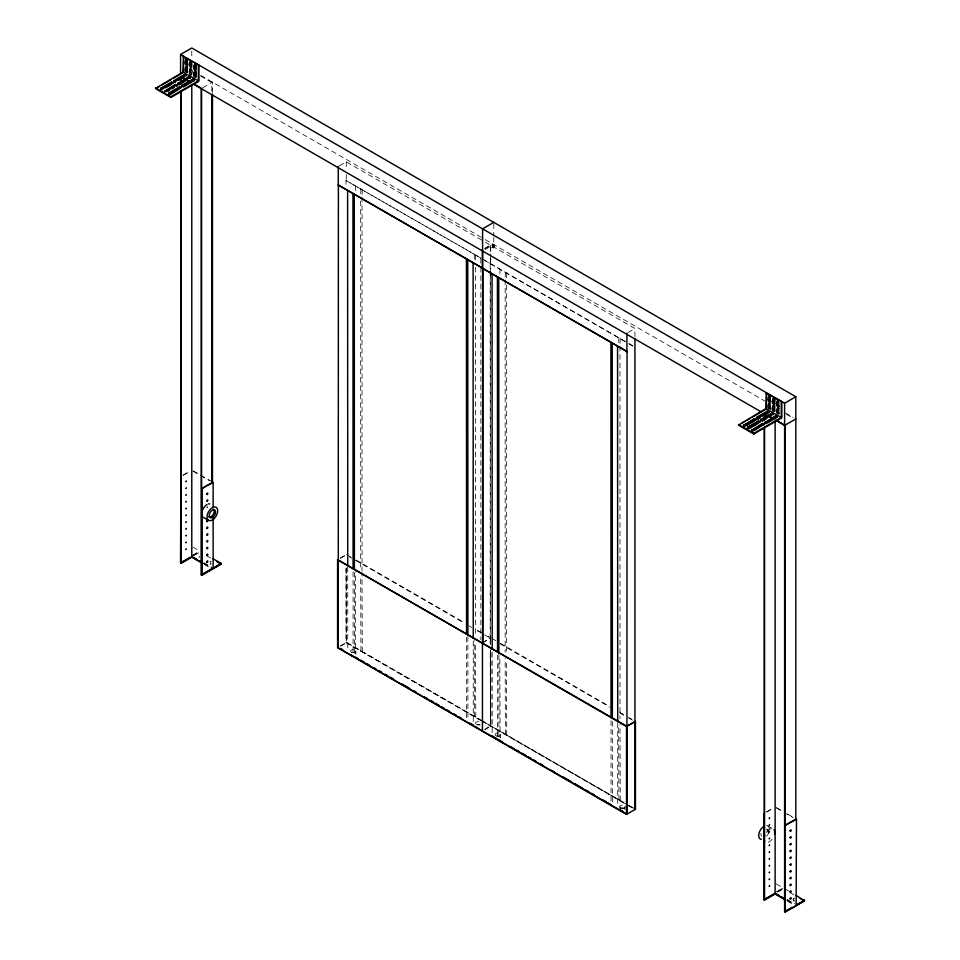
<?xml version="1.0" encoding="UTF-8"?>
<svg xmlns="http://www.w3.org/2000/svg" width="960" height="960" viewBox="0 0 960 960"><rect width="100%" height="100%" fill="white"/><g stroke="black" fill="none" stroke-linecap="round" stroke-linejoin="round"><path stroke-width="0.72" stroke-dasharray="4.8 3.6" d="M206.724 507.564L207.696 507.864L207.54 506.544M202.788 87.744L212.472 82.152L212.472 94.128M339.396 165.816L346.26 161.856L484.032 241.392M345.996 180.516L481.116 258.216L345.996 180.516L345.996 186.492M355.608 185.76L355.344 191.892M360.948 188.832L360.684 194.976M362.28 189.612L362.016 195.744M474.444 254.364L474.18 261.996M484.74 248.412L490.464 245.112L490.464 253.644M485.004 248.568L490.728 245.268L634.932 328.512L634.932 337.056M491.7 244.86L492.996 244.104L492.996 246.576L491.7 247.32L491.7 244.86L493.308 245.784L494.604 245.028L494.604 247.5L493.308 248.244L491.7 247.32M485.064 249.612L493.8 244.572M475.776 255.132L475.512 261.264M484.356 260.388L490.464 263.616L490.464 255.072M490.464 272.892L490.728 263.76L625.584 341.628M500.076 269.16L499.812 275.304M505.416 272.244L505.152 278.376M506.748 273.012L506.484 279.156M183.048 475.104L189.276 471.504M183.3 475.332L189.348 471.84M192.912 555.048L199.776 551.088M192.108 555.9L198.972 551.94M192.624 555.9L199.776 551.772M194.388 555.276L198.972 552.624M618.912 337.764L618.648 343.908M628.068 332.484L634.932 328.512M620.244 338.544L619.98 344.676M340.272 558.156L345.996 554.844M340.404 558.228L346.128 554.928M340.272 646.032L346.536 642.42L479.388 719.124M340.536 646.188L346.26 642.888L346.128 568.332M355.608 647.904L355.344 571.788M360.948 650.988L360.684 576.36M362.28 651.768L362.016 572.652M482.316 642.804L490.332 638.184M482.448 642.888L490.992 637.944L485.076 634.524M474.444 716.52L474.18 640.392M475.776 717.288L475.512 642.66M484.74 729.444L490.992 725.832L490.992 651.36M485.004 729.6L490.728 725.916L625.584 803.784M500.076 731.316L499.812 656.688M505.416 734.4L505.152 658.272M506.748 735.168L506.484 660.54M620.64 712.8L620.112 713.112L625.452 716.196M618.912 799.92L618.648 725.292M620.244 800.7L619.98 724.572M766.392 811.884L772.62 808.296M766.644 812.124L772.692 808.632M776.256 891.84L783.12 887.868M777.168 892.008L781.932 889.248M777.732 892.068L782.316 889.416M200.832 75.432L483.912 238.86M485.208 239.616L764.664 400.944M785.436 412.944L793.236 417.444M200.544 76.032L211.812 82.536L211.812 93.012M786.396 414.264L792.648 417.876M485.316 242.136L490.464 245.112M482.28 258.888L490.464 263.616M629.088 343.644L632.592 345.672M490.464 263.916L625.32 341.772M628.824 343.8L634.668 347.172M346.536 554.544L351.276 557.28M356.016 560.016L464.532 622.668M481.524 632.472L475.644 629.7L480.984 632.784M492.18 638.628L495.732 640.68M500.472 643.416L609 706.08M619.308 712.032L624.912 715.272M628.356 717.252L631.908 719.304M349.632 556.956L351.972 558.3M355.476 560.328L463.992 622.98M469.152 625.956L471.732 627.444M484.488 634.812L490.596 638.34L490.596 644.292M499.944 643.728L609.756 707.124M628.956 718.212L632.46 720.24M193.02 470.784L199.308 474.42M200.568 475.14L210.624 480.948M776.364 807.576L782.652 811.2M787.68 814.104L792.708 817.008M193.068 471.192L199.524 474.924M200.82 475.68L209.88 480.9M776.412 807.984L782.868 811.716M784.164 812.46L793.224 817.692M767.82 825.9L773.16 828.984A7.548 4.356 -60 0 0 766.716 831.732M192.912 547.116L198.912 550.584M776.256 883.908L782.256 887.376M784.752 888.732L788.628 890.976M206.58 555.696L211.752 558.684M789.924 892.488L793.8 894.732M480.684 719.868L627.732 804.768M629.016 805.512L635.46 809.232M346.26 642.516L481.116 720.372M483.456 721.716L490.464 725.772L490.2 651.144M629.088 805.8L634.932 809.172M480.852 720.528L345.996 642.672L345.996 567.888M481.32 720.852L634.668 809.328M203.748 562.548L211.5 567.024M787.092 899.328L794.844 903.816M203.748 563.316L212.796 568.536M787.092 900.108L793.56 903.84M203.412 563.508L209.892 567.228M786.756 900.3L793.236 904.02M204.3 564.396L209.304 567.276M787.644 901.176L792.648 904.068M625.056 806.424L625.056 809.508M619.98 346.176L619.98 718.584M619.86 806.748L619.86 809.832M617.712 723.072L617.712 806.832M612.372 721.488L612.372 802.248M611.028 720.72L611.028 802.98M506.484 285.132L506.484 654.564M505.152 279.876L505.152 652.296M500.292 734.388L500.292 737.472M498.876 654.468L498.876 736.728M497.544 655.188L497.544 737.448M493.8 223.848L493.8 235.692M493.8 237.168L493.8 247.032L492.504 247.788L492.504 245.316M493.308 245.784L493.308 248.244M492.204 652.104L492.204 734.364M490.728 245.268L490.728 256.644M490.728 258.072L490.728 263.76M490.596 650.256L490.596 726.216M490.464 274.392L490.332 644.136M490.464 649.8L490.464 726.132M490.2 263.76L490.2 269.748M490.2 271.248L490.2 643.656M480.852 258.372L480.852 265.848M480.852 267.348L480.852 639.756M475.512 267.252L475.512 636.672M473.244 641.16L473.244 721.932M467.904 636.588L467.904 720.336M466.56 637.308L466.56 718.068M362.016 197.244L362.016 571.152M360.684 200.952L360.684 570.384M355.824 650.976L355.824 654.06A2.616 1.512 0 0 0 352.284 652.824M354.408 572.556L354.408 653.316M353.076 571.788L353.076 654.048M347.736 567.204L347.736 650.964M346.536 567.948L346.536 642.42M346.26 161.856L346.26 168.972M346.26 174.66L346.26 180.36M191.784 50.964L191.784 58.356M620.424 808.728A2.616 1.512 0 0 1 623.508 808.284A2.616 1.512 0 0 1 625.044 809.892M496.068 735.732A2.616 1.512 0 0 1 496.536 733.2A2.616 1.512 0 0 1 500.304 734.52A2.616 1.512 0 0 1 496.644 735.936M496.752 736.224A2.616 1.512 0 0 1 500.28 737.868M480.036 724.116A2.616 1.512 0 0 1 476.364 724.356M475.56 723.72A2.616 1.512 0 0 1 476.736 721.86A2.616 1.512 0 0 1 480.096 722.28M477.048 724.86A2.616 1.512 0 0 1 480.096 725.364M772.056 839.328A7.548 4.356 -60 0 1 766.716 842.412M766.776 829.044A4.464 2.58 -60 0 1 766.776 832.68M761.82 836.304A4.464 2.58 -60 0 1 760.992 833.256M766.956 829.14A4.464 2.58 -60 0 1 766.956 835.464M766.716 825.564A7.548 4.356 -60 0 1 766.716 836.244M794.424 901.212A2.124 1.224 0 0 1 793.14 900.648M793.14 899.424A2.124 1.224 0 0 1 794.424 898.848M794.424 900.444A2.124 1.224 0 0 1 793.14 899.88M793.14 898.644A2.124 1.224 0 0 1 794.424 898.08M199.2 557.052A2.124 1.224 0 0 0 199.164 557.364L199.164 556.596A2.124 1.224 0 0 1 199.2 556.272M211.08 564.42A2.124 1.224 0 0 1 210.132 564.108M210.132 562.38A2.124 1.224 0 0 1 211.08 562.056M211.08 563.652A2.124 1.224 0 0 1 210.132 563.34M210.132 561.6A2.124 1.224 0 0 1 211.08 561.288M185.52 481.56C186.588 483.876 187.248 478.44 185.52 481.56M185.52 488.352C186.588 490.656 187.248 485.22 185.52 488.352M185.52 495.132C186.588 497.436 187.248 492 185.52 495.132M185.52 501.912C186.588 504.228 187.248 498.78 185.52 501.912M185.52 508.704C186.588 511.008 187.248 505.572 185.52 508.704M185.52 515.484C186.588 517.788 187.248 512.352 185.52 515.484M185.52 522.264C186.588 524.58 187.248 519.132 185.52 522.264M185.52 529.056C186.588 531.36 187.248 525.924 185.52 529.056M185.52 535.836C186.588 538.14 187.248 532.704 185.52 535.836M185.52 542.616C186.588 544.92 187.2 539.532 185.52 542.616M185.52 549.408C186.588 551.712 187.248 546.276 185.52 549.408M768.864 818.352C769.932 820.668 770.592 815.22 768.864 818.352M768.864 825.144C769.932 827.448 770.592 822.012 768.864 825.144M768.864 831.924C769.932 834.228 770.592 828.792 768.864 831.924M768.864 838.704C769.932 841.02 770.592 835.572 768.864 838.704M768.864 845.496C769.932 847.8 770.592 842.364 768.864 845.496M768.864 852.276C769.932 854.58 770.592 849.144 768.864 852.276M768.864 859.056C769.932 861.372 770.592 855.924 768.864 859.056M768.864 865.836C769.932 868.152 770.592 862.716 768.864 865.836M768.864 872.628C769.932 874.932 770.592 869.496 768.864 872.628M768.864 879.408C769.932 881.724 770.592 876.276 768.864 879.408M768.864 886.188C769.932 888.504 770.592 883.068 768.864 886.188M782.256 888.684L777.72 891.3L782.316 888.732M620.832 807.768A2.616 1.512 0 0 0 625.044 806.808A2.616 1.512 0 0 0 621.516 805.176A2.616 1.512 0 0 0 620.832 807.768M351.6 652.32A2.616 1.512 0 0 0 355.812 651.372A2.616 1.512 0 0 0 352.284 649.74A2.616 1.512 0 0 0 351.6 652.32"/><path stroke-width="1.44" d="M164.4 91.716L175.26 85.176L176.916 85.92M187.188 65.028C181.98 65.724 188.436 51.756 187.188 65.028L187.752 64.704M187.188 72.12C181.98 72.816 188.436 58.848 187.188 72.12L187.752 71.796M191.412 67.68C193.512 58.632 186.6 61.188 190.692 67.884C191.976 68.04 188.22 60.576 191.436 61.524M195.684 69.936C190.464 70.632 196.932 56.664 195.684 69.936L196.248 65.076L195.492 63.84M196.248 69.612C194.124 71.352 194.292 64.524 194.868 63.876M195.684 77.028C190.464 77.724 196.932 63.756 195.684 77.028L196.008 71.46M196.248 76.704C194.268 78.444 193.416 71.028 195.312 70.86M770.112 401.58C764.82 402.108 771.408 388.392 770.112 401.58L770.676 401.256M770.112 408.672C764.892 409.368 771.36 395.4 770.112 408.672L770.676 408.348M774.36 404.028C769.14 404.724 775.608 390.756 774.36 404.028L774.888 398.94M774.924 403.704C772.764 405.324 772.836 398.7 773.664 397.872M774.36 411.12C769.14 411.816 775.608 397.848 774.36 411.12L774.684 405.552M774.924 410.796C772.944 412.644 771.864 404.532 774.168 405.036M778.608 406.488C773.388 407.172 779.856 393.204 778.608 406.488L779.172 406.164M778.608 413.58C773.388 414.264 779.856 400.296 778.608 413.58L779.172 413.256M190.08 78.216L188.328 77.628L177.72 83.748C178.032 87.288 185.052 80.508 186.3 80.532M755.892 419.988L754.14 419.4L743.544 425.52L754.368 418.656L755.892 419.34L745.044 425.736L743.604 425.7L743.544 424.872M187.644 65.064L186.288 64.08L186.372 58.968M187.644 72.156C184.8 72.648 185.544 63.024 187.716 67.032M189.936 69.18C195.276 68.736 188.616 82.368 189.936 69.18L190.536 68.664M770.448 401.712C767.988 401.628 768.036 393.468 770.436 396.012M770.448 408.804L769.212 407.724L769.212 402.756M779.052 413.604L777.696 412.62L777.78 407.52M764.004 424.872L762.348 424.128L751.512 430.524L753.024 431.196M160.62 88.32L160.68 89.16L162.12 89.184L172.968 82.488L171.228 82.2L160.62 88.32L160.68 89.808M173.688 80.772L173.748 81.612L175.2 81.636L186.036 74.94L184.296 74.652L173.688 80.772L173.592 82.14M164.652 90.648L164.712 91.488L166.152 91.512L177 84.816L175.26 84.528L164.652 91.296M177.72 83.1L177.78 83.94L179.232 83.964L190.068 77.268L188.328 76.98L177.72 83.748M168.816 93.06L168.876 93.888L170.316 93.924L181.164 87.216L179.424 86.928L168.816 93.06L168.876 94.536M181.896 85.512L181.944 86.34L183.396 86.376L194.232 79.668L192.492 79.38L181.896 85.512L181.788 86.868M756.612 417.324L756.672 418.152L758.112 418.188L768.96 411.48L767.22 411.204L756.612 417.324C755.376 419.892 759.816 418.956 760.476 417.48M747.576 427.2L747.636 428.028L749.076 428.064L759.912 421.356L758.172 421.08L747.576 427.2L747.636 428.676M760.644 419.652L760.704 420.48L762.144 420.516L772.992 413.808L771.252 413.532L760.644 419.652L760.548 421.008M751.74 429.6L751.8 430.44L753.24 430.464L764.088 423.768L762.348 423.48L751.74 430.248M764.808 422.052L764.868 422.892L766.32 422.916L777.156 416.22L775.416 415.932L764.664 422.832M779.052 406.512L777.78 405.78L777.672 400.764L777.108 401.088M183.396 86.376L183.396 87.024L194.232 80.316L192.492 80.028L181.896 86.16M759.828 422.46L759.672 421.944M767.496 422.892L777.072 417.324M180.564 73.716L180.564 54.48L191.784 48L795.816 396.744L795.816 820.176M182.988 56.52L198.912 65.064L198.912 81.252L170.868 97.44L155.508 88.572L182.988 72.06L183.552 56.196L183.552 72.384L173.352 78.276M156.792 87.84L159.336 86.364M161.88 84.9L170.808 79.74M160.62 88.968L171.228 82.848C172.44 81.72 173.46 84.456 172.728 83.064M173.688 81.42L184.296 75.3C185.508 74.172 186.54 76.908 185.796 75.516M165.66 87.792L171.54 84.396M178.728 80.244L184.62 76.848M189.936 73.716L190.5 68.856M167.328 91.488L169.692 90.12M172.044 88.764L174.396 87.408M168.816 93.708L179.424 87.576L180.888 87.6M155.508 87.924L170.868 96.792L198.348 80.928L198.348 65.388M338.256 184.98L482.592 268.164L338.256 184.98L338.256 166.488M347.604 190.38L347.736 565.704M352.944 193.464L353.076 568.788M354.276 194.232L354.408 569.568M493.8 222.372L482.592 228.84L482.592 643.572M466.428 258.984L466.56 634.32M467.76 259.752L467.904 635.088M473.112 262.836L473.244 638.172M627.048 351.564L482.724 268.392L627.048 351.564L626.916 813.804M492.072 273.792L492.204 649.116M497.412 276.876L497.544 652.2M498.744 277.644L498.876 652.968M212.46 482.4L201.588 488.676L213.132 482.4L213.132 506.364M180.888 476.736L180.552 562.872L190.224 557.292M190.572 557.472L180.888 563.064L180.888 91.464M180.552 562.872L181.224 563.256L191.784 557.16L201.792 562.944M220.74 563.184L220.812 563.916L212.796 568.536L221.148 563.412L221.148 564.108L201.912 575.208L201.252 574.824L201.252 88.632M201.252 574.824L211.812 568.728M212.472 568.728L201.588 575.016L201.588 88.44L193.824 83.964M610.896 342.396L611.028 717.72M612.228 343.164L612.372 718.5M617.568 346.248L617.712 721.584M337.584 559.704L626.52 726.516L635.46 721.356L635.46 809.232L626.52 814.404L337.584 647.58L337.584 559.704L626.916 726.288M765.912 393.072L781.824 401.616L781.824 417.804L753.792 433.992L738.432 425.124L765.912 408.612L766.476 392.748L766.476 408.936L752.46 417.024M337.584 647.58L626.916 814.164L626.784 726.216L634.932 721.668M742.26 422.916L744.804 421.44M747.36 419.976L749.904 418.5M756.612 417.972L767.22 411.852L768.996 412.284M796.14 895.392L804.492 900.9L785.256 912L784.596 911.616L784.608 403.212L795.816 396.744M746.22 425.7L754.464 420.936M762.828 416.112L768.72 412.716M747.576 427.848L758.172 421.728L759.816 421.86M760.644 420.3L771.252 414.18C772.464 413.052 773.496 415.776 772.752 414.396M758.496 423.264L749.076 428.712L749.076 428.064M766.86 418.44L762.144 421.164L762.144 420.516M769.212 417.084L771.576 415.716M764.808 422.7L775.416 416.58L777.156 416.868M754.416 430.44L763.848 424.344M738.432 424.476L753.792 433.344L781.272 417.48L781.272 401.94M795.816 418.944L784.608 425.412L775.536 420.18M482.448 642.888L482.448 730.764M492.204 735.864L496.344 738.408M498.876 739.716L502.608 742.032M610.896 804.552L608.316 803.064M795.804 819.192L784.932 825.468L796.476 819.192L796.14 905.328L804.492 900.9M764.232 813.516L763.896 899.664L773.568 894.084M763.896 899.664L764.568 900.048L775.128 893.952L785.136 899.736M804.084 899.976L804.156 900.708M785.772 910.932L791.628 907.548M796.476 904.836L804.492 900.204M786.132 911.112L796.14 905.712M191.436 74.736L190.5 73.392M743.604 426.348L745.044 425.736M180.564 54.48L784.608 403.212M182.988 72.06L198.348 80.928M765.912 408.612L781.272 417.48M186.06 79.476L189.936 81.72M777.168 420.744L784.932 425.232L784.932 911.808M180.564 76.68L190.932 82.668M193.524 84.156L761.28 411.948M772.944 418.68L764.568 413.856L764.568 419.844M203.256 517.26L208.596 520.344M212.796 558.6L221.148 563.412M216.924 561.672L219.516 563.172M800.268 898.464L802.86 899.964M193.392 557.34L197.28 559.584M199.86 561.072L202.452 562.572M779.328 895.62L775.452 893.388L764.232 899.856L764.232 428.256M781.908 897.12L784.5 898.608M191.772 556.788L202.128 562.752M774.78 893.388L784.176 898.8M340.584 648.492L342.924 649.836M355.56 657.132L358.14 658.62M360.72 660.108L364.584 662.34M367.164 663.828L369.744 665.316M373.608 667.548L376.188 669.036M378.768 670.536L381.48 671.94M385.212 674.256L387.792 675.744M390.372 677.232L393.084 678.636M401.976 683.928L409.704 688.392M413.58 690.624L416.148 692.112M423.888 696.576L427.752 698.808M430.332 700.296L433.044 701.712M435.492 703.284L439.356 705.516M441.936 707.004L444.516 708.492M447.096 709.98L449.676 711.468M453.54 713.7L456.252 715.116M458.7 716.676L461.268 718.164M469.896 723.144L473.244 724.92M510.348 746.496L514.212 748.728M516.792 750.216L519.504 751.632M521.952 753.192L525.816 755.424M528.396 756.912L530.976 758.4M533.544 759.888L536.124 761.376M540 763.608L542.712 765.024M551.592 770.316L554.172 771.804M563.196 777.012L570.936 781.476M574.8 783.708L582.54 788.172M585.12 789.66L588.984 791.892M591.564 793.38L594.276 794.796M603.168 800.088L605.88 801.492M619.908 809.748L622.248 811.104M778.416 407.484L779.052 408.24M187.188 59.076L187.716 59.94M764.604 423.276L766.092 423.648L766.32 422.916M785.256 825.66L785.256 912M776.916 416.796L776.916 417.444M775.416 415.932L775.416 416.58M775.128 421.224L775.128 893.952M771.252 413.532L771.252 414.18M767.22 411.204L767.22 411.852M764.568 427.32L764.568 900.048M762.348 423.48L762.348 424.128M758.172 421.08L758.172 421.728M758.112 418.188L758.112 418.836M755.64 419.616L755.64 420.264M754.14 418.752L754.14 419.4M753.792 433.344L753.792 433.992M634.932 338.484L634.932 809.544L634.8 721.584M626.916 333.144L626.916 351.648M626.52 726.516L626.52 814.404M482.856 268.308L482.856 643.716M482.448 249.732L482.448 268.236M338.388 184.908L338.256 647.508M338.124 559.548L338.124 647.436M213.132 518.352L213.132 568.044M212.472 94.128L212.472 483.384M211.812 94.5L211.812 481.956M201.912 488.868L201.912 575.208M193.992 80.256L193.992 80.904M192.492 79.38L192.492 80.028M191.784 84.432L191.784 557.16M189.828 77.844L189.828 78.492M188.328 76.98L188.328 77.628M184.296 74.652L184.296 75.3M181.224 90.528L181.224 563.256M180.888 76.488L180.888 83.976M180.924 87.804L170.316 94.572L170.316 93.924M179.424 86.928L179.424 87.576M179.232 83.964L179.232 84.612M176.76 85.392L176.76 86.04M175.2 81.636L175.2 82.284M175.26 84.528L175.26 85.176M171.228 82.2L171.228 82.848M170.868 96.792L170.868 97.44M162.12 89.184L162.12 89.832M622.752 811.164A2.616 1.512 0 0 1 619.86 809.832M497.988 739.14A2.616 1.512 0 0 1 495.096 737.796M477.6 727.752A2.616 1.512 0 0 1 475.884 727.152M475.56 726.804A2.616 1.512 0 0 1 475.392 726.432M352.836 655.716A2.616 1.512 0 0 1 351.12 655.116M350.796 654.78A2.616 1.512 0 0 1 350.628 654.396M761.376 839.328A7.548 4.356 -60 0 1 758.892 833.82A7.548 4.356 -60 0 1 764.052 826.272M774.012 829.776A7.548 4.356 -60 0 1 774.552 834.144M764.76 841.284A7.548 4.356 -60 0 1 764.76 835.116M202.416 516.468A7.548 4.356 -60 0 1 207.036 504.552M208.416 503.964A7.548 4.356 -60 0 1 209.712 503.832M213.276 509.16A4.464 2.58 -60 0 1 213.276 514.32A4.464 2.58 -60 0 1 208.812 516.9M206.724 493.992C207.792 496.284 208.428 490.908 206.724 493.992M206.724 500.772C207.792 503.088 208.452 497.64 206.724 500.772M206.724 521.124C207.792 523.416 208.428 518.052 206.724 521.124M206.724 527.916C207.792 530.208 208.428 524.832 206.724 527.916M206.724 534.696C207.792 537 208.452 531.564 206.724 534.696M206.724 541.476C207.792 543.792 208.452 538.344 206.724 541.476M206.724 548.256C207.792 550.572 208.452 545.136 206.724 548.256M206.724 555.048C207.792 557.34 208.428 551.964 206.724 555.048M206.724 561.828C207.792 564.132 208.452 558.696 206.724 561.828M790.068 830.784C791.136 833.088 791.796 827.652 790.068 830.784M790.068 837.564C791.136 839.88 791.796 834.432 790.068 837.564M790.068 844.344C791.136 846.66 791.796 841.224 790.068 844.344M790.068 851.136C791.136 853.428 791.772 848.052 790.068 851.136M790.068 857.916C791.136 860.22 791.796 854.784 790.068 857.916M790.068 864.696C791.136 867.012 791.796 861.564 790.068 864.696M790.068 871.488C791.136 873.792 791.796 868.356 790.068 871.488M790.068 878.268C791.136 880.56 791.772 875.184 790.068 878.268M790.068 885.048C791.136 887.352 791.772 881.976 790.068 885.048M790.068 891.84C791.136 894.144 791.796 888.708 790.068 891.84M790.068 898.62C791.136 900.924 791.796 895.488 790.068 898.62M213.192 516.852A4.464 2.58 -60 0 0 214.608 509.928A4.464 2.58 -60 0 0 209.328 514.62A4.464 2.58 -60 0 0 213.192 516.852M213.756 518.964A7.548 4.356 -60 0 0 216.156 507.264A7.548 4.356 -60 0 0 207.216 515.184A7.548 4.356 -60 0 0 213.756 518.964"/></g></svg>
